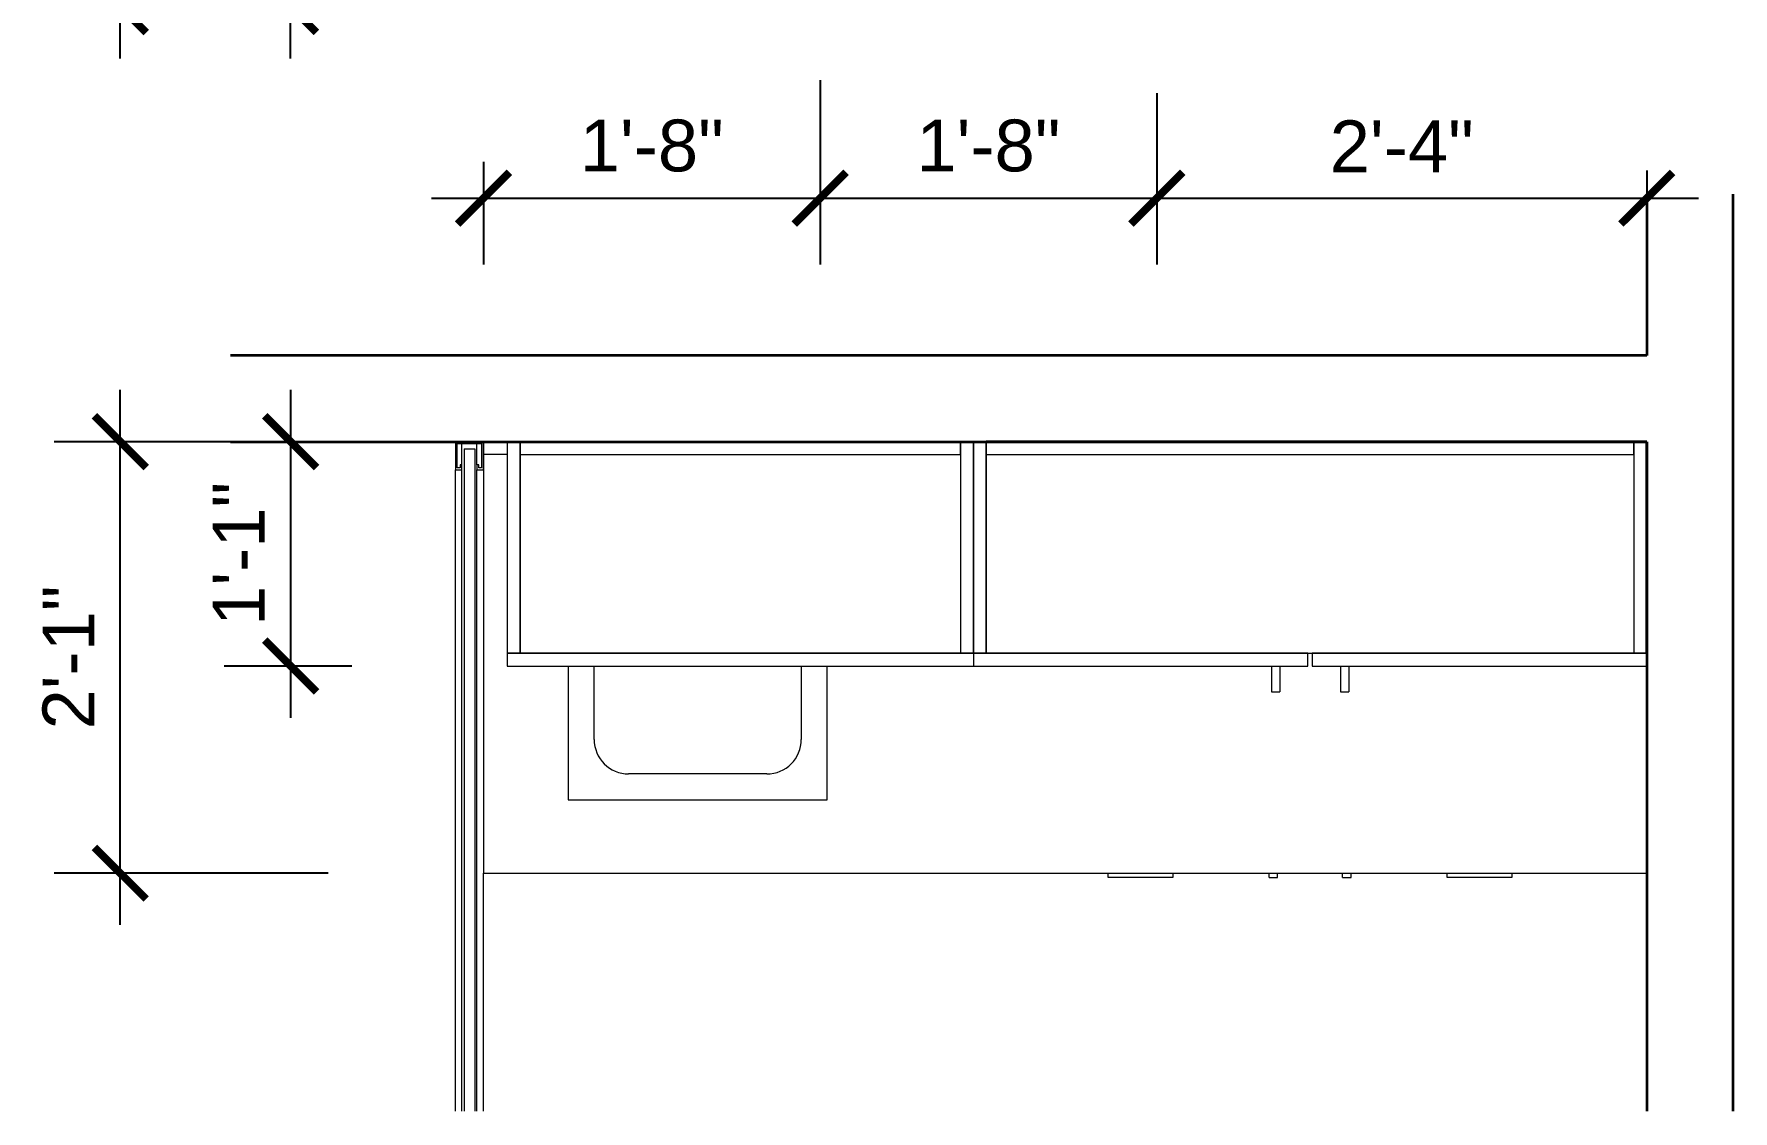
# Model space of a CAD drawing. Extents: x 65572 to 72871, y 30718 to 33858.
# Drawn here: x 66039.2 to 66137.6, y 33673.9 to 33736.3 of the extents above; entities that cross this region are included whole.
import ezdxf

# ---------------------------------------------------------------- set-up
doc = ezdxf.new("R2010")
doc.units = 0
doc.header["$LTSCALE"] = 0.5
doc.header["$MEASUREMENT"] = 0
doc.layers.get('0').update_dxf_attribs({"color": 20, "linetype": 'CONTINUOUS'})
doc.layers.get('DEFPOINTS').update_dxf_attribs({"linetype": 'CONTINUOUS', "lineweight": 5})
for name, color, linetype, lineweight in [('Annotations', 40, 'CONTINUOUS', 5), ('Framing', 142, 'CONTINUOUS', 13), ('Layout', 154, 'CONTINUOUS', 5), ('Viewed', 150, 'CONTINUOUS', 9), ('Walls', 7, 'CONTINUOUS', 35)]:
    doc.layers.add(name, color=color, linetype=linetype, lineweight=lineweight)
doc.styles.get("Standard").update_dxf_attribs({"font": 'arial.ttf'})
doc.dimstyles.new('ARCH1', dxfattribs={"dimscale": 96, "dimtxt": 0.03125, "dimasz": 0.03125, "dimexe": 0.04, "dimexo": 0.09375, "dimgap": 0.015625, "dimtad": 1, "dimdec": 0, "dimrnd": 0.0625, "dimzin": 3, "dimdsep": 46, "dimlunit": 4, "dimtxsty": 'Standard', "dimblk1": 'ARCHTICK', "dimblk2": 'ARCHTICK', "dimsah": 1, "dimcen": 0, "dimdle": 0.03125, "dimclrd": 256, "dimclre": 256, "dimclrt": 256, "dimazin": 0, "dimtfac": 1, "dimtdec": 0, "dimtmove": 2, "dimatfit": 3, "dimldrblk": 'OBLIQUE', "dimfxl": 0.3, "dimfxlon": 1, "dimfrac": 2, "dimarcsym": 0})

# ---------------------------------------------------------------- blocks, each defined once
blk = doc.blocks.new('_ArchTick')
at = {"const_width": 0.15}
blk.add_lwpolyline([(-0.5, -0.5), (0.5, 0.5)], dxfattribs=at)
blk = doc.blocks.new('*D179')
at = {"layer": 'Annotations', "lineweight": -2}
for p, q in [((66054.079, 33734.903), (66054.079, 33744.885)), ((66056.247, 33741.885), (66050.239, 33741.885)), ((66056.247, 33737.903), (66050.239, 33737.903))]:
    blk.add_line(p, q, dxfattribs=at)
at = {"layer": 'DEFPOINTS', "color": 0}
for p in [(66054.079, 33741.885), (66065.247, 33741.885), (66065.247, 33737.903)]:
    blk.add_point(p, dxfattribs=at)
at = {"layer": 'Annotations', "lineweight": -2, "xscale": 3, "yscale": 3, "zscale": 3}
for p, rotation in [((66054.079, 33741.885), 90), ((66054.079, 33737.903), 270)]:
    blk.add_blockref('_ArchTick', p, dxfattribs=dict(at, rotation=rotation))
at = {"layer": 'Annotations', "insert": (66056.677, 33744.011), "char_height": 3, "attachment_point": 5, "rotation": 90}
blk.add_mtext('4"', dxfattribs=at)
blk = doc.blocks.new('_Oblique')
at = {"lineweight": -2}
blk.add_line((-0.5, -0.5), (0.5, 0.5), dxfattribs=at)
blk = doc.blocks.new('*D185')
at = {"layer": 'Annotations', "lineweight": -2}
for p, q in [((66044.215, 33734.903), (66044.215, 33774.885)), ((66056.247, 33771.885), (66040.375, 33771.885)), ((66054.622, 33737.903), (66040.375, 33737.903))]:
    blk.add_line(p, q, dxfattribs=at)
at = {"layer": 'DEFPOINTS', "color": 0}
for p in [(66044.215, 33771.885), (66065.247, 33771.885), (66063.622, 33737.903)]:
    blk.add_point(p, dxfattribs=at)
at = {"layer": 'Annotations', "lineweight": -2, "xscale": 3, "yscale": 3, "zscale": 3}
for p, rotation in [((66044.215, 33771.885), 90), ((66044.215, 33737.903), 270)]:
    blk.add_blockref('_ArchTick', p, dxfattribs=dict(at, rotation=rotation))
at = {"layer": 'Annotations', "insert": (66041.184, 33754.894), "char_height": 3, "attachment_point": 5, "rotation": 90}
blk.add_mtext('2\'-10"', dxfattribs=at)
blk = doc.blocks.new('*D188')
at = {"layer": 'Annotations', "lineweight": -2}
for p, q in [((66054.079, 33715.689), (66054.079, 33696.689)), ((66057.623, 33712.689), (66050.239, 33712.689)), ((66057.623, 33699.689), (66050.239, 33699.689))]:
    blk.add_line(p, q, dxfattribs=at)
at = {"layer": 'DEFPOINTS', "color": 0}
for p in [(66066.623, 33712.689), (66054.079, 33699.689), (66066.623, 33699.689)]:
    blk.add_point(p, dxfattribs=at)
at = {"layer": 'Annotations', "lineweight": -2, "xscale": 3, "yscale": 3, "zscale": 3}
for p, rotation in [((66054.079, 33712.689), 90), ((66054.079, 33699.689), 270)]:
    blk.add_blockref('_ArchTick', p, dxfattribs=dict(at, rotation=rotation))
at = {"layer": 'Annotations', "insert": (66051.073, 33706.189), "char_height": 3, "attachment_point": 5, "rotation": 90}
blk.add_mtext('1\'-1"', dxfattribs=at)
blk = doc.blocks.new('*D189')
at = {"layer": 'Annotations', "lineweight": -2}
for p, q in [((66044.215, 33684.689), (66044.215, 33715.689)), ((66056.248, 33712.689), (66040.375, 33712.689)), ((66056.248, 33687.689), (66040.375, 33687.689))]:
    blk.add_line(p, q, dxfattribs=at)
at = {"layer": 'DEFPOINTS', "color": 0}
for p in [(66044.215, 33712.689), (66065.248, 33712.689), (66065.248, 33687.689)]:
    blk.add_point(p, dxfattribs=at)
at = {"layer": 'Annotations', "lineweight": -2, "xscale": 3, "yscale": 3, "zscale": 3}
for p, rotation in [((66044.215, 33712.689), 90), ((66044.215, 33687.689), 270)]:
    blk.add_blockref('_ArchTick', p, dxfattribs=dict(at, rotation=rotation))
at = {"layer": 'Annotations', "insert": (66041.209, 33700.189), "char_height": 3, "attachment_point": 5, "rotation": 90}
blk.add_mtext('2\'-1"', dxfattribs=at)
blk = doc.blocks.new('*D194')
at = {"layer": 'Annotations', "lineweight": -2}
for p, q in [((66084.747, 33733.635), (66084.747, 33722.962)), ((66065.247, 33728.903), (66065.247, 33722.962)), ((66062.247, 33726.802), (66087.747, 33726.802))]:
    blk.add_line(p, q, dxfattribs=at)
at = {"layer": 'DEFPOINTS', "color": 0}
for p in [(66084.747, 33742.635), (66065.247, 33737.903), (66084.747, 33726.802)]:
    blk.add_point(p, dxfattribs=at)
at = {"layer": 'Annotations', "lineweight": -2, "xscale": 3, "yscale": 3, "zscale": 3, "rotation": 180}
blk.add_blockref('_ArchTick', (66065.247, 33726.802), dxfattribs=at)
at = {"layer": 'Annotations', "lineweight": -2, "xscale": 3, "yscale": 3, "zscale": 3}
blk.add_blockref('_ArchTick', (66084.747, 33726.802), dxfattribs=at)
at = {"layer": 'Annotations', "insert": (66074.997, 33729.834), "char_height": 3, "attachment_point": 5}
blk.add_mtext('1\'-8"', dxfattribs=at)
blk = doc.blocks.new('*D195')
at = {"layer": 'Annotations', "lineweight": -2}
for p, q in [((66084.747, 33733.635), (66084.747, 33722.962)), ((66104.247, 33732.885), (66104.247, 33722.962)), ((66081.747, 33726.802), (66107.247, 33726.802))]:
    blk.add_line(p, q, dxfattribs=at)
at = {"layer": 'DEFPOINTS', "color": 0}
for p in [(66084.747, 33742.635), (66104.247, 33741.885), (66104.247, 33726.802)]:
    blk.add_point(p, dxfattribs=at)
at = {"layer": 'Annotations', "lineweight": -2, "xscale": 3, "yscale": 3, "zscale": 3, "rotation": 180}
blk.add_blockref('_ArchTick', (66084.747, 33726.802), dxfattribs=at)
at = {"layer": 'Annotations', "lineweight": -2, "xscale": 3, "yscale": 3, "zscale": 3}
blk.add_blockref('_ArchTick', (66104.247, 33726.802), dxfattribs=at)
at = {"layer": 'Annotations', "insert": (66094.497, 33729.834), "char_height": 3, "attachment_point": 5}
blk.add_mtext('1\'-8"', dxfattribs=at)
blk = doc.blocks.new('*D196')
at = {"layer": 'Annotations', "lineweight": -2}
for p, q in [((66104.247, 33732.885), (66104.247, 33722.962)), ((66132.622, 33728.403), (66132.622, 33722.962)), ((66101.247, 33726.802), (66135.622, 33726.802))]:
    blk.add_line(p, q, dxfattribs=at)
at = {"layer": 'DEFPOINTS', "color": 0}
for p in [(66104.247, 33741.885), (66132.622, 33737.403), (66132.622, 33726.802)]:
    blk.add_point(p, dxfattribs=at)
at = {"layer": 'Annotations', "lineweight": -2, "xscale": 3, "yscale": 3, "zscale": 3, "rotation": 180}
blk.add_blockref('_ArchTick', (66104.247, 33726.802), dxfattribs=at)
at = {"layer": 'Annotations', "lineweight": -2, "xscale": 3, "yscale": 3, "zscale": 3}
blk.add_blockref('_ArchTick', (66132.622, 33726.802), dxfattribs=at)
at = {"layer": 'Annotations', "insert": (66118.435, 33729.808), "char_height": 3, "attachment_point": 5}
blk.add_mtext('2\'-4"', dxfattribs=at)

msp = doc.modelspace()

# ---------------------------------------------------------------- linework, layer by layer
at = {"color": 0}
for p, q in [((66067.372504, 33712.689167), (66066.622504, 33712.689167)), ((66092.872504, 33712.689167), (66067.372504, 33712.689167)), ((66092.872504, 33712.689167), (66067.372504, 33712.689167)), ((66093.622504, 33712.689167), (66092.872504, 33712.689167)), ((66094.372504, 33712.689167), (66093.622504, 33712.689167))]:
    msp.add_line(p, q, dxfattribs=at)
at = {"layer": 'Framing'}
for p, q in [((66063.622504, 33712.689167), (66063.622504, 33711.064167)), ((66065.247504, 33712.689167), (66063.622504, 33712.689167)), ((66063.727972, 33712.583698), (66065.142035, 33712.583698)), ((66063.727972, 33711.169636), (66063.727972, 33712.583698)), ((66064.872504, 33711.345417), (66064.872504, 33712.689167)), ((66065.142035, 33712.583698), (66065.142035, 33711.169636)), ((66065.247504, 33712.689167), (66065.247504, 33711.939167)), ((66065.247504, 33711.064167), (66065.247504, 33712.689167)), ((66064.122504, 33712.281057), (66064.122504, 33673.904237)), ((66064.122504, 33712.281057), (66064.747504, 33712.281057)), ((66064.747504, 33712.281057), (66064.747504, 33673.904237)), ((66063.622504, 33711.064167), (66063.997504, 33711.064167)), ((66063.892035, 33711.169636), (66063.727972, 33711.169636)), ((66063.892035, 33711.345417), (66063.892035, 33711.169636)), ((66063.997504, 33711.345417), (66063.892035, 33711.345417)), ((66063.997504, 33711.064167), (66063.997504, 33711.345417)), ((66064.872504, 33711.345417), (66064.872504, 33711.064167)), ((66064.977972, 33711.345417), (66064.872504, 33711.345417)), ((66064.872504, 33711.064167), (66065.247504, 33711.064167)), ((66064.977972, 33711.169636), (66064.977972, 33711.345417)), ((66065.142035, 33711.169636), (66064.977972, 33711.169636))]:
    msp.add_line(p, q, dxfattribs=at)
at = {"layer": 'Layout', "linetype": 'ByBlock'}
for p, q in [((66066.622504, 33712.689167), (66066.622504, 33700.439167)), ((66067.372504, 33700.439167), (66067.372504, 33712.689167)), ((66067.372504, 33712.689167), (66067.372504, 33711.939167)), ((66092.872504, 33712.689167), (66092.872504, 33700.439167)), ((66092.872504, 33711.939167), (66092.872504, 33712.689167)), ((66093.622504, 33700.439167), (66093.622504, 33712.689167)), ((66093.622504, 33712.689167), (66093.622504, 33700.439167)), ((66094.372504, 33700.439167), (66094.372504, 33712.689167)), ((66094.372504, 33712.689167), (66094.372504, 33711.939167)), ((66131.872504, 33712.689167), (66131.872504, 33700.439167)), ((66131.872504, 33711.939167), (66131.872504, 33712.689167)), ((66066.622504, 33711.939167), (66065.247504, 33711.939167)), ((66067.372504, 33711.939167), (66067.372504, 33700.439167)), ((66067.372504, 33711.939167), (66092.872504, 33711.939167)), ((66094.372504, 33711.939167), (66094.372504, 33700.439167)), ((66094.372504, 33711.939167), (66131.872504, 33711.939167)), ((66093.622504, 33700.439167), (66066.622504, 33700.439167)), ((66066.622504, 33700.439167), (66066.622504, 33699.689167)), ((66066.622504, 33700.439167), (66067.372504, 33700.439167)), ((66066.622504, 33699.689167), (66093.622504, 33699.689167)), ((66067.372504, 33700.439167), (66092.872504, 33700.439167)), ((66070.158786, 33699.689167), (66070.158786, 33691.939167)), ((66071.658786, 33695.439167), (66071.658786, 33699.689167)), ((66083.658786, 33699.689167), (66083.658786, 33695.439167)), ((66085.158786, 33691.939167), (66085.158786, 33699.689167)), ((66092.872504, 33700.439167), (66093.622504, 33700.439167)), ((66112.997504, 33700.439167), (66093.622504, 33700.439167)), ((66093.622504, 33700.439167), (66093.622504, 33699.689167)), ((66093.622504, 33700.439167), (66094.372504, 33700.439167)), ((66093.622504, 33699.689167), (66112.997504, 33699.689167)), ((66094.372504, 33700.439167), (66131.872504, 33700.439167)), ((66110.884058, 33699.689167), (66111.372504, 33699.689167)), ((66110.884058, 33699.689167), (66110.884058, 33698.189911)), ((66111.372504, 33699.689167), (66111.372504, 33698.189911)), ((66111.372504, 33699.689167), (66111.372504, 33698.688716)), ((66112.997504, 33700.439167), (66113.247504, 33700.439167)), ((66112.997504, 33699.689167), (66112.997504, 33700.439167)), ((66132.622504, 33700.439167), (66113.247504, 33700.439167)), ((66113.247504, 33700.439167), (66113.247504, 33699.689167)), ((66113.247504, 33699.689167), (66132.622504, 33699.689167)), ((66114.884058, 33699.689167), (66115.372504, 33699.689167)), ((66114.884058, 33699.689167), (66114.884058, 33698.189911)), ((66115.372504, 33699.689167), (66115.372504, 33698.189911)), ((66131.872504, 33700.439167), (66132.622504, 33700.439167)), ((66110.884058, 33698.189911), (66111.372504, 33698.189911)), ((66114.884058, 33698.189911), (66115.372504, 33698.189911)), ((66081.658786, 33693.439167), (66073.658786, 33693.439167)), ((66081.658786, 33693.439167), (66073.658786, 33693.439167)), ((66070.158786, 33691.939167), (66085.158786, 33691.939167)), ((66065.247504, 33687.689167), (66132.622504, 33687.689167)), ((66101.435748, 33687.439911), (66101.435748, 33687.689167)), ((66105.184259, 33687.439911), (66101.435748, 33687.439911)), ((66105.184259, 33687.689167), (66105.184259, 33687.439911)), ((66110.747504, 33687.439911), (66110.747504, 33687.689167)), ((66110.747504, 33687.439911), (66111.23595, 33687.439911)), ((66111.23595, 33687.439911), (66111.23595, 33687.689167)), ((66115.009058, 33687.439911), (66115.009058, 33687.689167)), ((66115.009058, 33687.439911), (66115.497504, 33687.439911)), ((66115.497504, 33687.439911), (66115.497504, 33687.689167)), ((66121.060748, 33687.439911), (66121.060748, 33687.689167)), ((66124.809259, 33687.439911), (66121.060748, 33687.439911)), ((66124.809259, 33687.689167), (66124.809259, 33687.439911))]:
    msp.add_line(p, q, dxfattribs=at)
for centre, start, end in [((66073.658786, 33695.439167), 180, 270), ((66073.658786, 33695.439167), 180, 270), ((66073.658786, 33695.439167), 180, 270), ((66081.658786, 33695.439167), 270, 0), ((66081.658786, 33695.439167), 270, 0), ((66081.658786, 33695.439167), 270, 0)]:
    msp.add_arc(centre, 2, start, end, dxfattribs=at)
at = {"layer": 'Viewed', "linetype": 'ByBlock'}
for p, q in [((66063.997504, 33673.904237), (66063.997504, 33712.583698)), ((66065.247504, 33711.939167), (66065.247504, 33687.689167)), ((66063.622504, 33673.904237), (66063.622504, 33711.064167)), ((66064.872504, 33673.904237), (66064.872504, 33711.064167)), ((66132.622504, 33699.689167), (66132.622504, 33700.439167)), ((66065.247504, 33673.904237), (66065.247504, 33687.689167))]:
    msp.add_line(p, q, dxfattribs=at)
at = {"layer": 'Walls'}
for p, q in [((66132.622504, 33727.033772), (66132.622504, 33717.689167)), ((66137.622504, 33712.689167), (66137.622504, 33727.033772)), ((66132.622504, 33717.689167), (66050.60441, 33717.689167)), ((66050.60441, 33712.689167), (66132.622504, 33712.689167)), ((66131.872504, 33712.689167), (66094.372504, 33712.689167)), ((66131.872504, 33712.689167), (66094.372504, 33712.689167)), ((66132.622504, 33712.689167), (66131.872504, 33712.689167)), ((66132.622504, 33700.439167), (66132.622504, 33712.689167)), ((66132.622504, 33712.689167), (66132.622504, 33673.904237)), ((66137.622504, 33673.904237), (66137.622504, 33712.689167))]:
    msp.add_line(p, q, dxfattribs=at)

# ---------------------------------------------------------------- dimensions: what is measured, and where the dimension line sits
at = {"layer": 'Annotations'}
for base, p1, p2, picture, middle in [((66044.215141, 33771.884741), (66063.621732, 33737.902845), (66065.24674, 33771.884741), '*D185', (66041.183641, 33754.893793)), ((66044.215141, 33712.689167), (66065.247504, 33687.689167), (66065.247504, 33712.689167), '*D189', (66041.209141, 33700.189167)), ((66054.078593, 33699.689167), (66066.622504, 33712.689167), (66066.622504, 33699.689167), '*D188', (66051.072593, 33706.189167))]:
    dim = msp.add_linear_dim(base=base, p1=p1, p2=p2, angle=90, dimstyle='ARCH1', dxfattribs=at)
    dim.commit()
    dim.dimension.update_dxf_attribs({"geometry": picture, "text_midpoint": middle})
dim = msp.add_linear_dim(base=(66054.078593, 33741.884594), p1=(66065.24674, 33737.902845), p2=(66065.24674, 33741.884594), angle=90, dimstyle='ARCH1', dxfattribs=at)
dim.commit()
dim.dimension.update_dxf_attribs({"geometry": '*D179', "text_midpoint": (66056.677366, 33744.011381), "dimtype": 160})
for base, p1, p2, picture, middle in [((66084.746836, 33726.802452), (66065.24674, 33737.902845), (66084.746836, 33742.634598), '*D194', (66074.996788, 33729.833952)), ((66104.246932, 33726.802452), (66084.746836, 33742.634598), (66104.246932, 33741.884594), '*D195', (66094.496884, 33729.833952)), ((66132.622071, 33726.802452), (66104.246932, 33741.884594), (66132.622071, 33737.402843), '*D196', (66118.434501, 33729.808452))]:
    dim = msp.add_linear_dim(base=base, p1=p1, p2=p2, dimstyle='ARCH1', dxfattribs=at)
    dim.commit()
    dim.dimension.update_dxf_attribs({"geometry": picture, "text_midpoint": middle})

doc.saveas('drawing.dxf')
